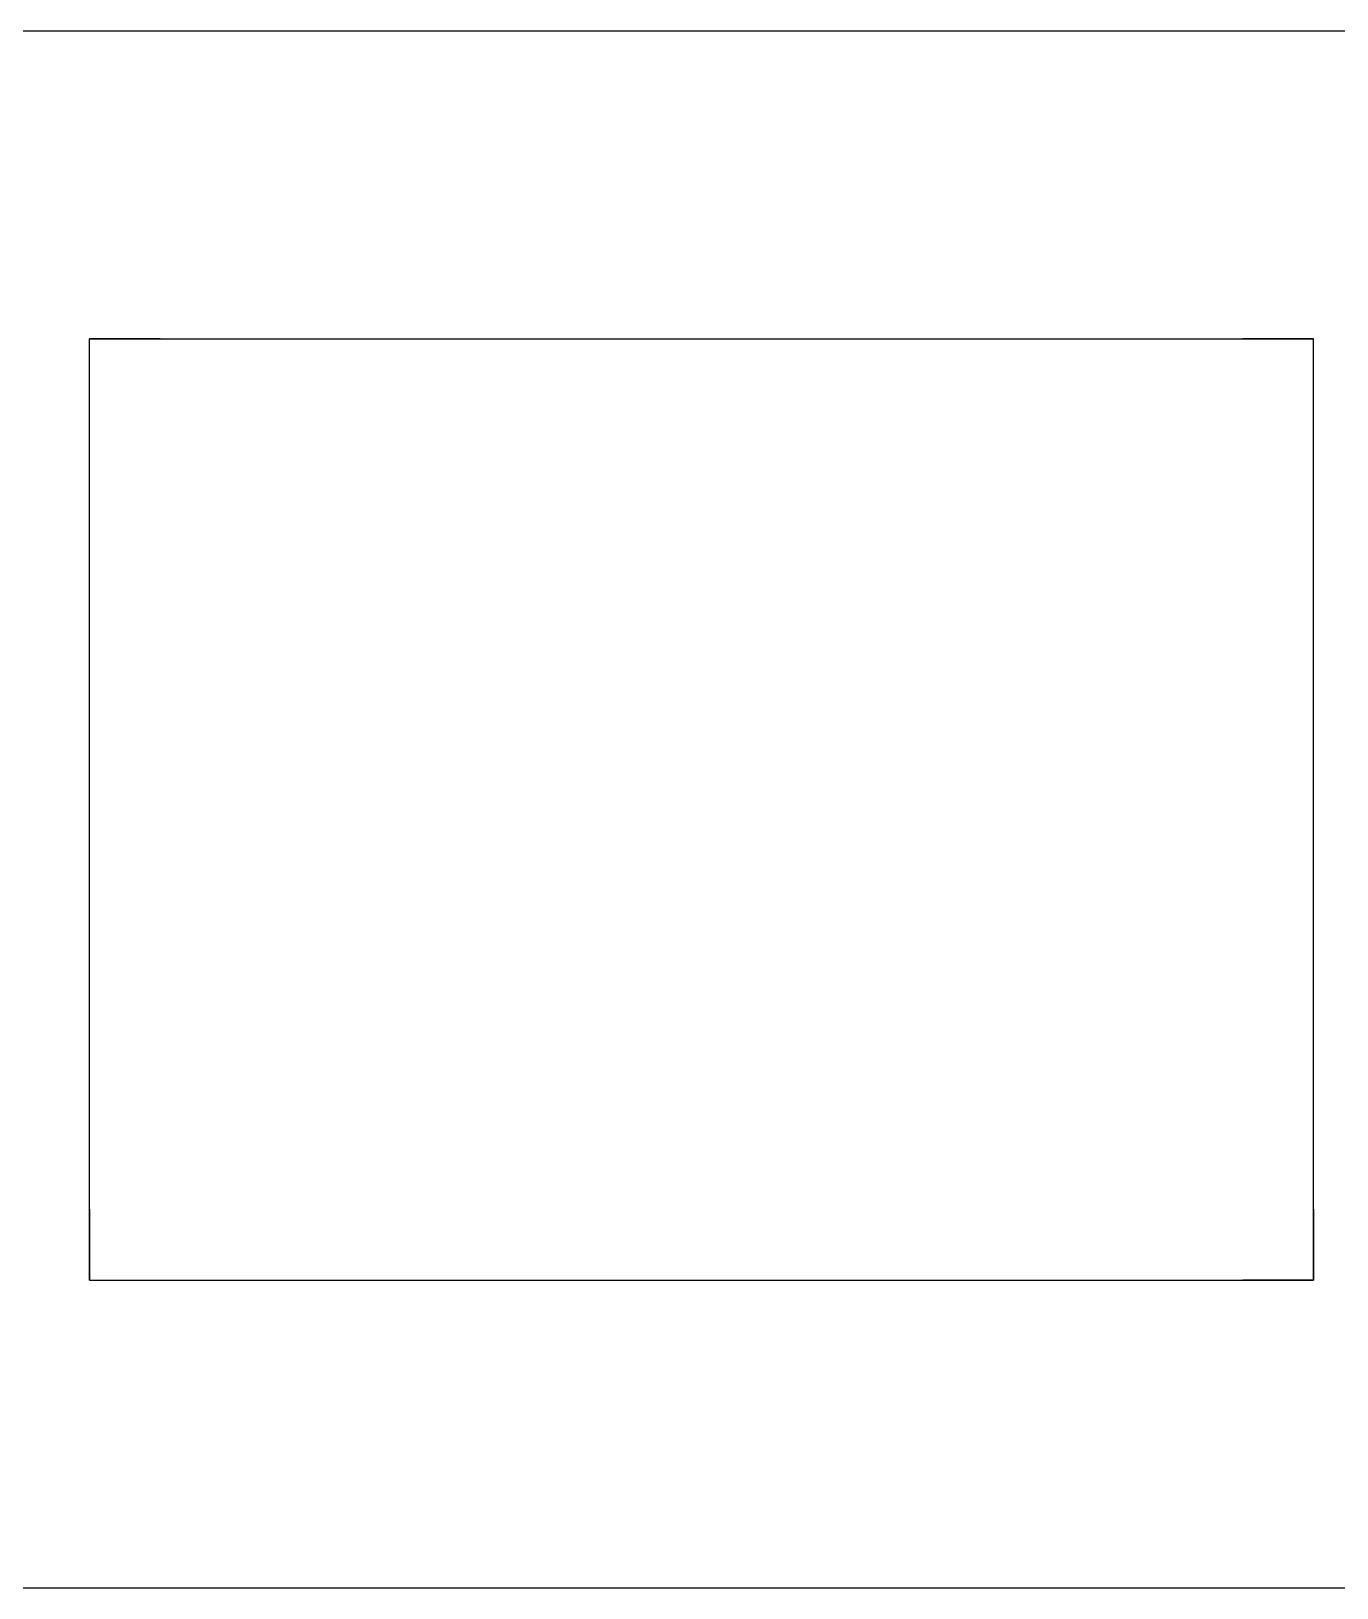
# Model space of a CAD drawing. Header units: millimetres. Extents: x -179594 to 13185, y 0 to 9270.
# Drawn here: x 9652.1 to 9836.7, y 4085.6 to 4305.6 of the extents above; entities that cross this region are included whole.
import ezdxf

# ---------------------------------------------------------------- set-up
doc = ezdxf.new("R2010")
doc.units = ezdxf.units.MM
doc.header["$MEASUREMENT"] = 0
doc.layers.get('0').update_dxf_attribs({"lineweight": 25})

msp = doc.modelspace()

# ---------------------------------------------------------------- linework, layer by layer
for p, q in [((9660.356, 4252.078), (9660.356, 4262.078)), ((9670.356, 4262.078), (9660.356, 4262.078)), ((9660.356, 4262.078), (9833.356, 4262.078)), ((9660.356, 4129.078), (9660.356, 4262.078)), ((9833.356, 4262.078), (9823.356, 4262.078)), ((9833.356, 4252.078), (9833.356, 4262.078)), ((9833.356, 4129.078), (9833.356, 4262.078)), ((9660.356, 4139.078), (9660.356, 4129.078)), ((9833.356, 4139.078), (9833.356, 4129.078)), ((9660.356, 4129.078), (9670.356, 4129.078)), ((9660.356, 4129.078), (9660.356, 4129.078)), ((9660.356, 4129.078), (9833.356, 4129.078)), ((9833.356, 4129.078), (9823.356, 4129.078))]:
    msp.add_line(p, q)
msp.add_lwpolyline([(9196.356, 4085.578), (9946.356, 4085.578), (9946.356, 4305.578), (9196.356, 4305.578), (9196.356, 4085.578)], close=True)

doc.saveas('drawing.dxf')
